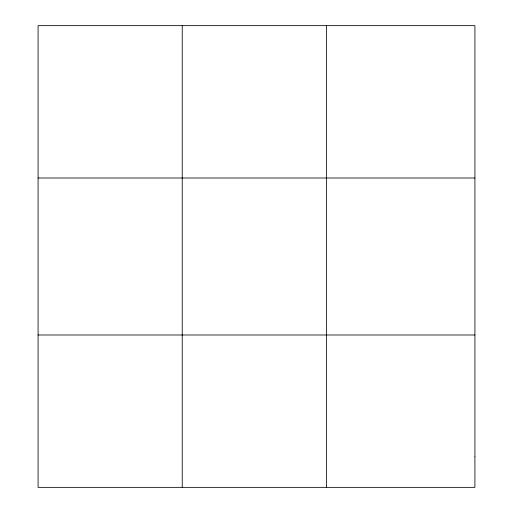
<?xml version="1.0" encoding="UTF-8"?>
<svg xmlns="http://www.w3.org/2000/svg" width="513" height="513" viewBox="0 0 513 513"><rect width="100%" height="100%" fill="white"/><g stroke="black" fill="none" stroke-linecap="round" stroke-linejoin="round"><path stroke-width="0.77" d="M182.237 487.35L182.237 25.65M326.39 487.35L326.39 25.65M38.084 178.011L474.916 178.011M38.084 334.989L474.916 334.989M474.916 456.878L474.916 487.35L38.084 487.35L38.084 25.65L474.916 25.65L474.916 456.878"/></g></svg>
